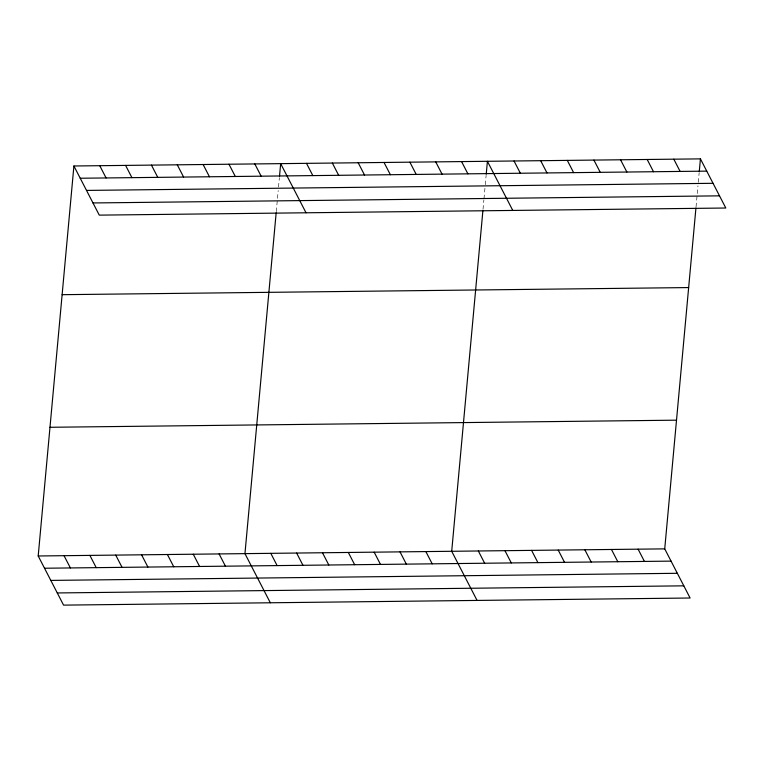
<?xml version="1.0" encoding="UTF-8"?>
<svg xmlns="http://www.w3.org/2000/svg" width="764" height="764" viewBox="0 0 764 764"><rect width="100%" height="100%" fill="white"/><g stroke="black" fill="none" stroke-linecap="round" stroke-linejoin="round"><path stroke-width="0.57" stroke-dasharray="3.82 2.86" d="M276.272 211.609L278.201 190.551M278.516 187.037L279.376 177.678M483.02 209.26L483.879 199.901M483.984 198.735L485.064 187.037M485.274 184.697L486.133 175.328M696.042 206.843L697.971 185.786M698.296 182.271L699.146 172.912"/><path stroke-width="1.15" d="M695.937 208.018L664.728 548.867L690.093 598.011L63.565 605.126L38.2 555.982L73.907 165.989L700.435 158.874L725.8 208.018L99.272 215.133L73.907 165.989M276.167 212.784L244.957 553.633L270.322 602.777M279.481 176.513L280.665 163.639L306.03 212.784M482.915 210.434L451.705 551.283L477.07 600.428M486.238 174.163L487.413 161.29L512.778 210.434M699.261 171.747L700.435 158.874M80.23 178.241L706.757 171.126M86.513 190.417L713.041 183.303M92.988 202.957L719.516 195.842M62.123 294.684L688.65 287.57M49.985 427.286L676.512 420.171M38.2 555.982L664.728 548.867M44.522 568.235L671.05 561.12M50.806 580.411L677.334 573.296M57.281 592.95L683.809 585.835M673.81 159.179L680.132 171.432M647.184 159.475L653.506 171.738M620.549 159.781L626.881 172.034M593.924 160.087L600.246 172.339M567.299 160.383L573.621 172.645M540.673 160.688L546.995 172.941M514.038 160.994L520.37 173.247M461.571 161.586L467.893 173.839M638.102 549.173L644.424 561.425M435.728 161.882L442.05 174.135M611.467 549.469L617.799 561.731M409.886 162.178L416.208 174.431M584.842 549.774L591.174 562.027M384.034 162.465L390.366 174.717M358.192 162.761L364.523 175.013M558.217 550.08L564.539 562.333M332.35 163.057L338.672 175.309M531.591 550.376L537.913 562.638M306.507 163.343L312.829 175.605M504.966 550.682L511.288 562.934M478.331 550.987L484.662 563.24M254.813 163.935L261.145 176.188M228.971 164.231L235.302 176.484M425.863 551.579L432.185 563.832M203.128 164.518L209.451 176.78M400.021 551.875L406.343 564.128M177.286 164.814L183.608 177.067M374.179 552.171L380.501 564.424M151.444 165.11L157.766 177.363M348.327 552.458L354.658 564.711M125.592 165.396L131.924 177.659M322.484 552.754L328.816 565.007M99.75 165.692L106.081 177.945M296.642 553.05L302.964 565.303M270.8 553.337L277.122 565.599M219.106 553.929L225.437 566.181M193.263 554.225L199.595 566.477M167.421 554.511L173.743 566.773M141.579 554.807L147.901 567.06M115.736 555.103L122.059 567.356M89.885 555.39L96.216 567.652M64.042 555.686L70.374 567.938"/></g></svg>
